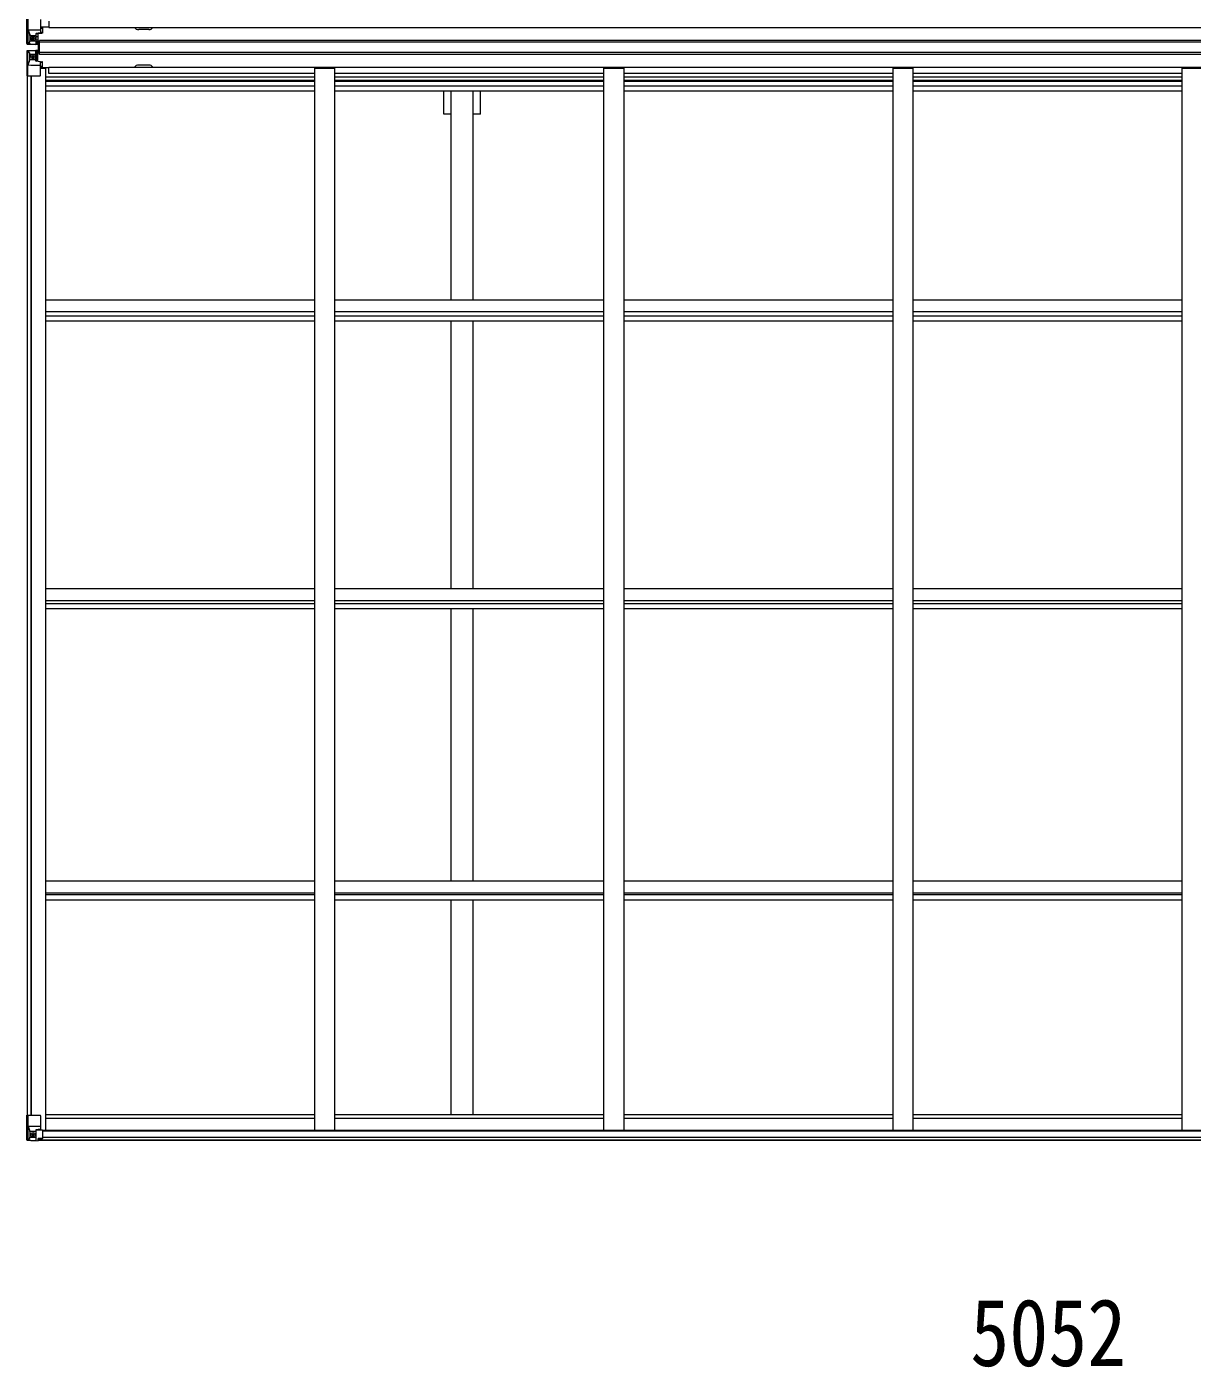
# Model space of a CAD drawing. Units: millimetres at full size, sheet at 1:35; details may follow other scales. Extents: x -9783 to 9892, y -6828 to 6752.
# Drawn here: x 1131 to 4016, y -13 to 3307 of the extents above; entities that cross this region are included whole.
import ezdxf
from ezdxf.enums import TextEntityAlignment as Align

# ---------------------------------------------------------------- set-up
doc = ezdxf.new("R2010")
doc.units = ezdxf.units.MM
doc.header["$LTSCALE"] = 35
for name, color, linetype, lineweight in [('0-1_本体', 4, 'Continuous', 9), ('0-2_部品', 7, 'Continuous', 9), ('0-7_合掌部品', 3, 'Continuous', 9), ('0-A_寸法', 6, 'Continuous', 9)]:
    doc.layers.add(name, color=color, linetype=linetype, lineweight=lineweight)
doc.styles.add('ＭＳ ゴシック', font='')
doc.styles.get('ＭＳ ゴシック').set_extended_font_data('MS Gothic')

msp = doc.modelspace()

# ---------------------------------------------------------------- linework, layer by layer
at = {"layer": '0-1_本体'}
for p, q in [((1185.03, 3320.18), (1185.03, 3305.11)), ((1185.03, 3305.11), (6132.03, 3305.11)), ((1432.53, 3299.58), (1407.53, 3299.58)), ((1162.03, 3266.91), (1154.03, 3266.91)), ((1162.03, 3264.85), (1154.03, 3264.85)), ((1162.03, 3237.93), (1162.03, 3272.93)), ((6155.03, 3272.93), (1162.03, 3272.93)), ((6155.03, 3268.19), (1162.03, 3268.19)), ((1162.03, 3246.54), (1154.03, 3246.54)), ((1162.03, 3244.48), (1154.03, 3244.48)), ((6155.03, 3242.67), (1162.03, 3242.67)), ((6155.03, 3237.93), (1162.03, 3237.93)), ((1164.53, 3204.25), (1177.53, 3204.25)), ((1177.53, 574.33), (1177.53, 3204.25)), ((1185.03, 3191.21), (1185.03, 3206.28)), ((1185.03, 3206.28), (6132.03, 3206.28)), ((1843.53, 3191.21), (1185.03, 3191.21)), ((1432.53, 3211.81), (1407.53, 3211.81)), ((1843.53, 3204.25), (1893.53, 3204.25)), ((1843.53, 574.33), (1843.53, 3204.25)), ((1893.53, 574.33), (1893.53, 3204.25)), ((2559.53, 3191.21), (1893.53, 3191.21)), ((2559.53, 3204.25), (2609.53, 3204.25)), ((2559.53, 574.33), (2559.53, 3204.25)), ((2609.53, 574.33), (2609.53, 3204.25)), ((3275.53, 3191.21), (2609.53, 3191.21)), ((3275.53, 3204.25), (3325.53, 3204.25)), ((3275.53, 574.33), (3275.53, 3204.25)), ((3325.53, 574.33), (3325.53, 3204.25)), ((3991.53, 3191.21), (3325.53, 3191.21)), ((3991.53, 3204.25), (4041.53, 3204.25)), ((3991.53, 574.33), (3991.53, 3204.25)), ((1132.53, 610.68), (1132.53, 3185.77)), ((1141.53, 610.68), (1141.53, 3185.77)), ((1142.23, 610.68), (1142.23, 3185.77)), ((1843.53, 3181.84), (1177.53, 3181.84)), ((1177.53, 3174.77), (1843.53, 3174.77)), ((1843.53, 3170.98), (1177.53, 3170.98)), ((1843.53, 3159.64), (1177.53, 3159.64)), ((2559.53, 3181.84), (1893.53, 3181.84)), ((1893.53, 3174.77), (2559.53, 3174.77)), ((2559.53, 3170.98), (1893.53, 3170.98)), ((2559.53, 3159.64), (1893.53, 3159.64)), ((3275.53, 3181.84), (2609.53, 3181.84)), ((2609.53, 3174.77), (3275.53, 3174.77)), ((3275.53, 3170.98), (2609.53, 3170.98)), ((3275.53, 3159.64), (2609.53, 3159.64)), ((3991.53, 3181.84), (3325.53, 3181.84)), ((3325.53, 3174.77), (3991.53, 3174.77)), ((3991.53, 3170.98), (3325.53, 3170.98)), ((3991.53, 3159.64), (3325.53, 3159.64)), ((1843.53, 3146.81), (1177.53, 3146.81)), ((2559.53, 3146.81), (1893.53, 3146.81)), ((2181.03, 2629.24), (2181.03, 3146.81)), ((2236.03, 2629.24), (2236.03, 3146.81)), ((2253.73, 3090.54), (2253.73, 3146.81)), ((3275.53, 3146.81), (2609.53, 3146.81)), ((3991.53, 3146.81), (3325.53, 3146.81)), ((2253.73, 3090.54), (2236.03, 3090.54)), ((1843.53, 2629.24), (1177.53, 2629.24)), ((2559.53, 2629.24), (1893.53, 2629.24)), ((3275.53, 2629.24), (2609.53, 2629.24)), ((3991.53, 2629.24), (3325.53, 2629.24)), ((1843.53, 2600.28), (1177.53, 2600.28)), ((1843.53, 2590.12), (1177.53, 2590.12)), ((2559.53, 2600.28), (1893.53, 2600.28)), ((2559.53, 2590.12), (1893.53, 2590.12)), ((3275.53, 2600.28), (2609.53, 2600.28)), ((3275.53, 2590.12), (2609.53, 2590.12)), ((3991.53, 2600.28), (3325.53, 2600.28)), ((3991.53, 2590.12), (3325.53, 2590.12)), ((1843.53, 2577.29), (1177.53, 2577.29)), ((2559.53, 2577.29), (1893.53, 2577.29)), ((2181.03, 1914.46), (2181.03, 2577.29)), ((2236.03, 1914.46), (2236.03, 2577.29)), ((3275.53, 2577.29), (2609.53, 2577.29)), ((3991.53, 2577.29), (3325.53, 2577.29)), ((1843.53, 1914.46), (1177.53, 1914.46)), ((2559.53, 1914.46), (1893.53, 1914.46)), ((3275.53, 1914.46), (2609.53, 1914.46)), ((3991.53, 1914.46), (3325.53, 1914.46)), ((1843.53, 1885.02), (1177.53, 1885.02)), ((1843.53, 1877.87), (1177.53, 1877.87)), ((1843.53, 1864.92), (1177.53, 1864.92)), ((2559.53, 1885.02), (1893.53, 1885.02)), ((2559.53, 1877.87), (1893.53, 1877.87)), ((2559.53, 1864.92), (1893.53, 1864.92)), ((2181.03, 1190.55), (2181.03, 1864.92)), ((2236.03, 1190.55), (2236.03, 1864.92)), ((3275.53, 1885.02), (2609.53, 1885.02)), ((3275.53, 1877.87), (2609.53, 1877.87)), ((3275.53, 1864.92), (2609.53, 1864.92)), ((3991.53, 1885.02), (3325.53, 1885.02)), ((3991.53, 1877.87), (3325.53, 1877.87)), ((3991.53, 1864.92), (3325.53, 1864.92)), ((1843.53, 1190.55), (1177.53, 1190.55)), ((2559.53, 1190.55), (1893.53, 1190.55)), ((3275.53, 1190.55), (2609.53, 1190.55)), ((3991.53, 1190.55), (3325.53, 1190.55)), ((1843.53, 1160.79), (1177.53, 1160.79)), ((1843.53, 1156.5), (1177.53, 1156.5)), ((1843.53, 1143.48), (1177.53, 1143.48)), ((2559.53, 1160.79), (1893.53, 1160.79)), ((2559.53, 1156.5), (1893.53, 1156.5)), ((2559.53, 1143.48), (1893.53, 1143.48)), ((2181.03, 611.57), (2181.03, 1143.48)), ((2236.03, 611.57), (2236.03, 1143.48)), ((3275.53, 1160.79), (2609.53, 1160.79)), ((3275.53, 1156.5), (2609.53, 1156.5)), ((3275.53, 1143.48), (2609.53, 1143.48)), ((3991.53, 1160.79), (3325.53, 1160.79)), ((3991.53, 1156.5), (3325.53, 1156.5)), ((3991.53, 1143.48), (3325.53, 1143.48)), ((1843.22, 611.57), (1177.53, 611.57)), ((1842.95, 602.44), (1177.53, 602.44)), ((2558.95, 602.44), (1892.95, 602.44)), ((2559.22, 611.57), (1893.22, 611.57)), ((3274.95, 602.44), (2608.95, 602.44)), ((3275.22, 611.57), (2609.22, 611.57)), ((3990.95, 602.44), (3324.95, 602.44)), ((3991.22, 611.57), (3325.22, 611.57)), ((1168.5, 574.33), (6148.57, 574.33)), ((1169.03, 571.97), (6148.03, 571.97)), ((1159.03, 549.83), (6158.03, 549.83)), ((1159.03, 548.88), (6158.03, 548.88)), ((1169.03, 556.32), (6148.03, 556.32))]:
    msp.add_line(p, q, dxfattribs=at)
msp.add_lwpolyline([(2181.03, 3090.54), (2163.33, 3090.54), (2163.33, 3146.81)], dxfattribs=at)
for centre, start, end in [((1407.53, 3312.08), 213.87174, 270), ((1432.53, 3312.08), 270, 326.12826), ((1407.53, 3199.31), 90, 146.12826), ((1432.53, 3199.31), 33.87174, 90)]:
    msp.add_arc(centre, 12.5, start, end, dxfattribs=at)
at = {"layer": '0-2_部品'}
for p, q in [((1130.53, 610.68), (1163.53, 610.68)), ((1130.53, 549.97), (1130.53, 610.68)), ((1133.38, 610.68), (1133.38, 550.09)), ((1164.53, 609.68), (1164.53, 576.58)), ((1133.92, 583.8), (1140.53, 584.01)), ((1133.92, 583.8), (1138.07, 571.71)), ((1140.53, 570.48), (1138.2, 570.45)), ((1138.2, 570.45), (1138.2, 556.98)), ((1140.53, 584.01), (1164.53, 584.01)), ((1140.53, 570.48), (1140.53, 570.48)), ((1152.53, 570.48), (1140.53, 570.48)), ((1145.05, 564.12), (1145.05, 565.08)), ((1152.53, 574.46), (1159.03, 574.46)), ((1152.53, 574.46), (1152.53, 547.68)), ((1163.71, 576.32), (1153.36, 574.67)), ((1153.36, 574.67), (1153.36, 574.46)), ((1156.06, 574.46), (1163.71, 575.69)), ((1159.03, 574.46), (1168.03, 574.43)), ((1163.71, 575.69), (1163.71, 576.32)), ((1169.03, 573.52), (1169.03, 553.37)), ((1131.47, 549.01), (1131.47, 548.97)), ((1140.44, 548.58), (1132.52, 549.05)), ((1133.38, 550.02), (1133.38, 550.09)), ((1137.35, 553.47), (1134.61, 549.8)), ((1138.2, 556.98), (1140.53, 556.92)), ((1140.53, 556.92), (1152.53, 556.92)), ((1152.53, 547.79), (1140.53, 548.58)), ((1159.03, 547.28), (1159.03, 553.22)), ((1168.03, 552.65), (1159.03, 552.6))]:
    msp.add_line(p, q, dxfattribs=at)
for points in [[(1145.05, 565.08), (1146.01, 565.08), (1146.01, 564.12)], [(1131.47, 548.97), (1140.53, 548.41), (1159.03, 547.28)], [(1144.09, 562.2), (1143.13, 562.2), (1143.13, 563.16), (1144.09, 563.16)], [(1146.01, 561.24), (1146.01, 560.28), (1145.05, 560.28), (1145.05, 561.24)], [(1146.97, 563.16), (1147.93, 563.16), (1147.93, 562.2), (1146.97, 562.2)], [(1169.03, 553.37), (1169.02, 553.26), (1159.03, 553.22)]]:
    msp.add_lwpolyline(points, dxfattribs=at)
msp.add_circle((1145.53, 562.68), 5.3, dxfattribs=at)
for centre, radius, start, end in [((1163.53, 609.68), 1, 0, 90), ((1153.47, 573.74), 0.937, 96.73234, 129.06602), ((1163.6, 577.25), 0.937, 276.73234, 357.67791), ((1163.6, 576.62), 0.937, 276.73234, 357.67791), ((1131.53, 550.01), 0.999, 180.04917, 266.5576), ((1131.53, 549.97), 0.999, 180.04917, 266.5576), ((1131.53, 549.96), 1, 179.99921, 266.49983), ((1132.69, 536.36), 12.7, 84.89689, 90.75534), ((1134.66, 549.97), 1.28, 177.54105, 228.82169), ((1144.09, 564.12), 0.96, 270, 0), ((1144.09, 561.24), 0.96, 0, 90), ((1146.97, 564.12), 0.96, 180, 270), ((1146.97, 561.24), 0.96, 90, 180)]:
    msp.add_arc(centre, radius, start, end, dxfattribs=at)
for centre, major_axis, ratio, start_param, end_param in [((1134.64, 581.45), (0.85, -2.32), 0.403757, 3.0087805, 3.9744392), ((1136.8, 570.43), (0, -3), 0.468246, 1.5772882, 2.0127935), ((1168.03, 573.53), (1, -0.021), 0.906239, 0.0187047, 1.589501), ((1133.47, 548.89), (2, -0.12), 0.060933, 2.0712557, 3.1453404), ((1332.47, 536.66), (201, -12.36), 0.060933, 3.1453404, 3.145839), ((1133.66, 551.99), (-0.02, -3), 0.466854, 0.125683, 0.7596956), ((1135.33, 557.06), (0.03, -5), 0.573921, 0.7672717, 1.551125), ((1058.79, 556.92), (81.75, 0), 0.061163, 6.2824128, 6.2831853), ((1168.03, 553.36), (1, 0.012), 0.707053, 4.7036637, 6.124411)]:
    msp.add_ellipse(centre, major_axis=major_axis, ratio=ratio, start_param=start_param, end_param=end_param, dxfattribs=at)
at = {"layer": '0-7_合掌部品'}
for p, q in [((1130.53, 3264.94), (1130.53, 3325.62)), ((1133.38, 3325.62), (1133.38, 3265.03)), ((1164.53, 3324.62), (1164.53, 3291.52)), ((1133.92, 3298.73), (1140.53, 3298.95)), ((1133.92, 3298.73), (1138.07, 3286.65)), ((1140.53, 3298.95), (1164.53, 3298.95)), ((1152.53, 3288.71), (1152.53, 3262.62)), ((1163.71, 3291.26), (1153.36, 3289.6)), ((1153.36, 3288.97), (1163.71, 3290.62)), ((1153.36, 3289.6), (1153.36, 3288.97)), ((1154.03, 3263.62), (1154.03, 3289.08)), ((1158.03, 3289.72), (1158.03, 3269.75)), ((1163.71, 3290.62), (1163.71, 3291.26)), ((1163.99, 3290.7), (1168.03, 3290.74)), ((1185.03, 3305.93), (1164.53, 3305.93)), ((1169.03, 3302.62), (1164.53, 3302.62)), ((1168.03, 3292.47), (1164.53, 3292.49)), ((1168.03, 3292.47), (1169.03, 3292.47)), ((1168.03, 3290.74), (1168.03, 3292.47)), ((1169.03, 3290.75), (1168.03, 3290.74)), ((1169.03, 3305.93), (1169.03, 3290.75)), ((1130.53, 3264.91), (1130.53, 3264.94)), ((1131.47, 3263.95), (1131.47, 3263.91)), ((1131.47, 3263.9), (1131.47, 3263.9)), ((1131.47, 3263.9), (1140.53, 3263.35)), ((1140.44, 3263.52), (1132.52, 3263.99)), ((1133.38, 3264.96), (1133.38, 3265.03)), ((1137.35, 3268.41), (1134.61, 3264.74)), ((1140.53, 3285.42), (1140.53, 3285.42)), ((1140.53, 3285.42), (1152.53, 3285.42)), ((1140.53, 3271.86), (1152.53, 3271.86)), ((1152.53, 3262.73), (1140.53, 3263.51)), ((1140.53, 3263.35), (1152.53, 3262.62)), ((1143.13, 3278.1), (1143.13, 3277.14)), ((1144.09, 3278.1), (1143.13, 3278.1)), ((1143.13, 3277.14), (1144.09, 3277.14)), ((1145.05, 3280.02), (1145.05, 3279.06)), ((1146.01, 3280.02), (1145.05, 3280.02)), ((1145.05, 3276.18), (1145.05, 3275.22)), ((1145.05, 3275.22), (1146.01, 3275.22)), ((1146.01, 3279.06), (1146.01, 3280.02)), ((1146.01, 3275.22), (1146.01, 3276.18)), ((1147.93, 3278.1), (1146.97, 3278.1)), ((1146.97, 3277.14), (1147.93, 3277.14)), ((1147.93, 3277.14), (1147.93, 3278.1)), ((1151.53, 3271.86), (1152.53, 3271.86)), ((1154.03, 3285.42), (1152.53, 3285.42)), ((1154.03, 3271.86), (1152.53, 3271.86)), ((1154.03, 3268.32), (1152.53, 3268.32)), ((1152.53, 3263.5), (1159.03, 3263.1)), ((1158.03, 3281.82), (1154.03, 3281.82)), ((1158.03, 3273.61), (1154.03, 3273.61)), ((1154.53, 3268.68), (1154.03, 3268.68)), ((1159.03, 3263.62), (1154.03, 3263.62)), ((1154.14, 3269.98), (1158.03, 3269.98)), ((1154.53, 3269.77), (1154.53, 3269.77)), ((1162.03, 3269.71), (1154.53, 3269.77)), ((1154.53, 3269.77), (1154.53, 3269.61)), ((1162.03, 3269.55), (1154.53, 3269.61)), ((1154.53, 3269.61), (1154.53, 3269.61)), ((1154.53, 3268.68), (1162.03, 3268.68)), ((1162.03, 3267.68), (1154.53, 3267.68)), ((1159.03, 3264.03), (1159.03, 3264.85)), ((1159.03, 3263.62), (1159.03, 3263.1)), ((1159.53, 3263.93), (1162.03, 3263.93)), ((1159.53, 3246.93), (1159.53, 3263.93)), ((1159.53, 3262.9), (1162.03, 3262.9)), ((1159.53, 3262.68), (1162.03, 3262.68)), ((1161.03, 3246.93), (1161.03, 3263.93)), ((1162.03, 3246.93), (1162.03, 3263.93)), ((1130.53, 3245.95), (1130.53, 3245.91)), ((1130.53, 3245.91), (1130.53, 3185.24)), ((1131.47, 3246.95), (1140.53, 3247.51)), ((1131.47, 3246.91), (1131.47, 3246.95)), ((1131.47, 3246.95), (1131.47, 3246.95)), ((1140.44, 3247.34), (1132.52, 3246.87)), ((1133.38, 3245.9), (1133.38, 3245.83)), ((1133.38, 3185.24), (1133.38, 3245.83)), ((1133.92, 3212.12), (1138.07, 3224.21)), ((1137.35, 3242.45), (1134.61, 3246.12)), ((1140.53, 3247.51), (1152.53, 3248.24)), ((1152.53, 3248.13), (1140.53, 3247.34)), ((1140.53, 3239), (1152.53, 3239)), ((1140.53, 3225.44), (1140.53, 3225.44)), ((1140.53, 3225.44), (1152.53, 3225.44)), ((1143.13, 3233.72), (1144.09, 3233.72)), ((1143.13, 3232.76), (1143.13, 3233.72)), ((1144.09, 3232.76), (1143.13, 3232.76)), ((1145.05, 3235.64), (1146.01, 3235.64)), ((1145.05, 3234.68), (1145.05, 3235.64)), ((1145.05, 3230.84), (1145.05, 3231.8)), ((1146.01, 3230.84), (1145.05, 3230.84)), ((1146.01, 3235.64), (1146.01, 3234.68)), ((1146.01, 3231.8), (1146.01, 3230.84)), ((1146.97, 3233.72), (1147.93, 3233.72)), ((1147.93, 3232.76), (1146.97, 3232.76)), ((1147.93, 3233.72), (1147.93, 3232.76)), ((1151.53, 3239), (1152.53, 3239)), ((1152.53, 3222.14), (1152.53, 3248.24)), ((1152.53, 3247.36), (1159.03, 3247.76)), ((1154.03, 3242.53), (1152.53, 3242.53)), ((1154.03, 3239), (1152.53, 3239)), ((1154.03, 3225.44), (1152.53, 3225.44)), ((1153.36, 3221.25), (1153.36, 3221.89)), ((1153.36, 3221.89), (1163.71, 3220.23)), ((1163.71, 3219.6), (1153.36, 3221.25)), ((1154.03, 3247.24), (1154.03, 3221.78)), ((1159.03, 3247.24), (1154.03, 3247.24)), ((1154.53, 3242.18), (1154.03, 3242.18)), ((1158.03, 3237.24), (1154.03, 3237.24)), ((1158.03, 3229.04), (1154.03, 3229.04)), ((1154.14, 3240.87), (1158.03, 3240.87)), ((1162.03, 3243.18), (1154.53, 3243.18)), ((1154.53, 3242.18), (1162.03, 3242.18)), ((1162.03, 3241.31), (1154.53, 3241.25)), ((1154.53, 3241.25), (1154.53, 3241.25)), ((1154.53, 3241.08), (1154.53, 3241.25)), ((1162.03, 3241.15), (1154.53, 3241.08)), ((1154.53, 3241.08), (1154.53, 3241.08)), ((1158.03, 3221.14), (1158.03, 3241.11)), ((1159.03, 3247.24), (1159.03, 3247.76)), ((1159.03, 3246.83), (1159.03, 3246.01)), ((1159.53, 3248.18), (1162.03, 3248.18)), ((1159.53, 3247.96), (1162.03, 3247.96)), ((1159.53, 3246.93), (1162.03, 3246.93)), ((1163.71, 3220.23), (1163.71, 3219.6)), ((1163.99, 3220.16), (1168.03, 3220.12)), ((1169.03, 3220.11), (1168.03, 3220.12)), ((1168.03, 3220.12), (1168.03, 3218.39)), ((1169.03, 3204.93), (1169.03, 3220.11)), ((1133.92, 3212.12), (1140.53, 3211.91)), ((1140.53, 3211.91), (1164.53, 3211.91)), ((1164.53, 3186.24), (1164.53, 3219.34)), ((1168.03, 3218.39), (1164.53, 3218.37)), ((1169.03, 3208.24), (1164.53, 3208.24)), ((1185.03, 3204.93), (1164.53, 3204.93)), ((1168.03, 3218.39), (1169.03, 3218.39)), ((1130.53, 3185.24), (1133.38, 3185.24)), ((1133.38, 3185.24), (1163.53, 3185.24))]:
    msp.add_line(p, q, dxfattribs=at)
for points in [[(1140.53, 3285.42), (1138.2, 3285.38), (1138.2, 3271.91), (1140.53, 3271.85)], [(1159.03, 3263.1), (1159.03, 3262.22), (1152.53, 3262.62)], [(1159.03, 3263.62), (1159.03, 3264.03), (1154.03, 3264.12)], [(1162.03, 3267.66), (1154.53, 3267.66), (1154.53, 3269.61)], [(1140.53, 3225.44), (1138.2, 3225.47), (1138.2, 3238.94), (1140.53, 3239)], [(1159.03, 3247.76), (1159.03, 3248.64), (1152.53, 3248.24)], [(1159.03, 3247.24), (1159.03, 3246.83), (1154.03, 3246.74)], [(1162.03, 3243.2), (1154.53, 3243.2), (1154.53, 3241.25)]]:
    msp.add_lwpolyline(points, dxfattribs=at)
for centre in [(1145.53, 3277.62), (1145.53, 3233.24)]:
    msp.add_circle(centre, 5.3, dxfattribs=at)
for centre, radius, start, end in [((1153.47, 3288.67), 0.937, 96.73234, 177.67791), ((1153.47, 3288.04), 0.937, 96.73234, 177.67791), ((1163.6, 3292.19), 0.937, 276.73234, 357.67791), ((1163.6, 3291.56), 0.937, 276.73234, 357.67791), ((1131.53, 3264.94), 0.999, 180.04917, 266.5576), ((1131.53, 3264.91), 0.999, 180.04917, 266.5576), ((1131.53, 3264.9), 1, 179.99921, 266.49983), ((1132.69, 3251.3), 12.7, 84.89689, 90.75534), ((1134.66, 3264.91), 1.28, 177.54105, 228.82169), ((1144.09, 3279.06), 0.96, 270, 0), ((1144.09, 3276.18), 0.96, 0, 90), ((1146.97, 3279.06), 0.96, 180, 270), ((1146.97, 3276.18), 0.96, 90, 180), ((1154.53, 3270.11), 0.5, 179.95536, 269.47105), ((1154.53, 3267.18), 0.5, 89.99891, 179.99891), ((1154.53, 3267.16), 0.5, 90.00309, 180.00198), ((1154.55, 3270.29), 0.513, 178.95293, 268.11972), ((1131.53, 3245.96), 1, 93.50017, 180.00079), ((1131.53, 3245.95), 0.999, 93.4424, 179.95083), ((1131.53, 3245.91), 0.999, 93.4424, 179.95083), ((1132.69, 3259.56), 12.7, 269.24466, 275.10311), ((1134.66, 3245.95), 1.28, 131.17831, 182.45895), ((1144.09, 3234.68), 0.96, 270, 0), ((1144.09, 3231.8), 0.96, 0, 90), ((1146.97, 3234.68), 0.96, 180, 270), ((1146.97, 3231.8), 0.96, 90, 180), ((1153.47, 3222.82), 0.937, 182.32209, 263.26766), ((1153.47, 3222.18), 0.937, 182.32209, 263.26766), ((1154.53, 3243.7), 0.5, 179.99802, 269.99691), ((1154.53, 3243.68), 0.5, 180.00109, 270.00109), ((1154.53, 3240.75), 0.5, 90.52895, 180.04464), ((1154.55, 3240.57), 0.513, 91.88028, 181.04707), ((1163.6, 3219.3), 0.937, 2.32209, 83.26766), ((1163.6, 3218.67), 0.937, 2.32209, 83.26766), ((1163.53, 3186.24), 1, 270, 0)]:
    msp.add_arc(centre, radius, start, end, dxfattribs=at)
for centre, major_axis, ratio, start_param, end_param in [((1134.64, 3296.39), (0.85, -2.32), 0.403757, 3.0087805, 3.9744392), ((1136.8, 3285.36), (0, -3), 0.468246, 1.5772882, 2.0127935), ((1133.47, 3263.83), (2, -0.12), 0.060933, 2.0712557, 3.1453404), ((1332.47, 3251.59), (201, -12.36), 0.060933, 3.1453404, 3.145839), ((1133.66, 3266.92), (-0.02, -3), 0.466854, 0.125683, 0.7596956), ((1135.33, 3271.99), (0.03, -5), 0.573921, 0.7672717, 1.551125), ((1058.79, 3271.86), (81.75, 0), 0.061163, 6.2824128, 6.2831853), ((1332.47, 3259.26), (201, 12.36), 0.060933, 3.1373463, 3.1378449), ((1133.47, 3247.03), (2, 0.12), 0.060933, 3.1378449, 4.2119296), ((1133.66, 3243.93), (-0.02, 3), 0.466854, 5.5234897, 6.1575023), ((1135.33, 3238.86), (0.03, 5), 0.573921, 4.7320603, 5.5159136), ((1136.8, 3225.49), (0, 3), 0.468246, 4.2703918, 4.7058971), ((1058.79, 3239), (81.75, 0), 0.061163, 0, 0.0007725), ((1134.64, 3214.47), (0.85, 2.32), 0.403757, 2.3087461, 3.2744049)]:
    msp.add_ellipse(centre, major_axis=major_axis, ratio=ratio, start_param=start_param, end_param=end_param, dxfattribs=at)

# ---------------------------------------------------------------- texts
at = {"layer": '0-A_寸法', "color": 7, "style": 'ＭＳ ゴシック', "width": 0.85}
msp.add_text('5052', height=166.8, dxfattribs=at).set_placement((3466.88, -60.41), align=Align.BOTTOM_LEFT)

doc.saveas('drawing.dxf')
